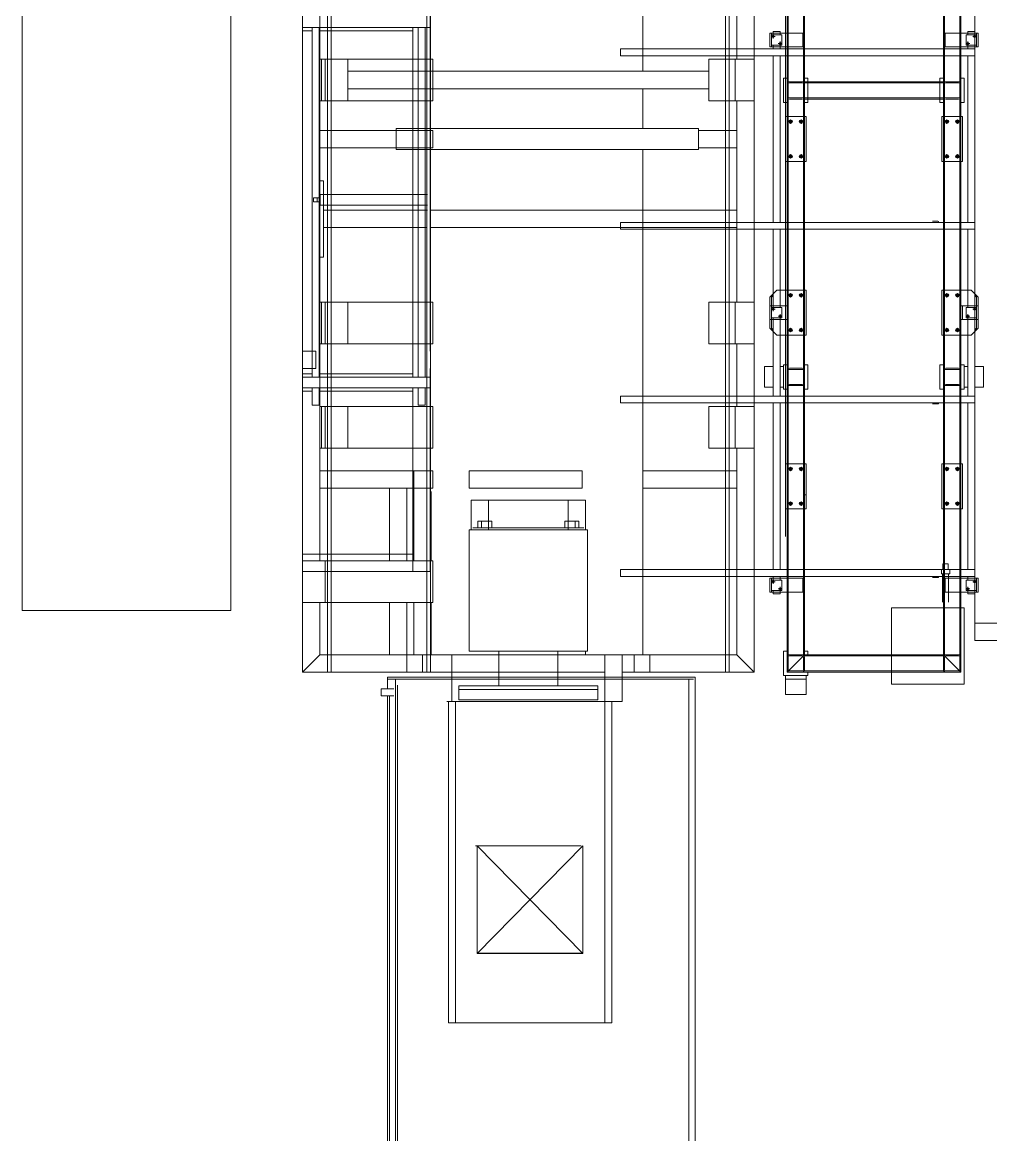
# Model space of a CAD drawing. Extents: x -59767 to 1106559, y -1290 to 1129522.
# Drawn here: x 116539 to 119327, y 278768 to 281971 of the extents above; entities that cross this region are included whole.
import ezdxf

# ---------------------------------------------------------------- set-up
doc = ezdxf.new("R2010")
doc.units = 0
doc.layers.add('중간선', color=5, linetype='CONTINUOUS', lineweight=9)

msp = doc.modelspace()

# ---------------------------------------------------------------- linework, layer by layer
at = {"layer": '중간선'}
for p, q in [((118736.2, 284490.6), (118736.2, 280490.6)), ((118744, 284331.8), (118744, 280103.2)), ((119237.6, 284331.8), (119237.6, 280103.2)), ((118787.6, 284288.2), (118787.6, 280146.8)), ((119194, 284288.2), (119194, 280146.8)), ((119280.8, 284300.5), (119280.8, 280190.5)), ((116539.1, 284277.8), (116539.1, 280277.8)), ((117139.1, 280277.8), (117139.1, 284277.8)), ((117345.8, 284275), (117345.8, 280100)), ((118645.8, 284275), (118645.8, 280100)), ((117417.8, 280100), (117417.8, 283955)), ((117427.8, 280100), (117427.8, 283955)), ((117703.8, 280100), (117703.8, 283955)), ((117713.8, 280100), (117713.8, 283955)), ((118563.8, 280100), (118563.8, 283955)), ((118573.8, 280100), (118573.8, 283955)), ((117395.8, 282495), (117395.8, 281295)), ((118790.8, 282510), (118790.8, 281700)), ((119190.8, 282510), (119190.8, 281700)), ((118325.8, 282365), (118325.8, 281830)), ((118790.8, 282315), (118790.8, 281895)), ((119190.8, 282315), (119190.8, 281895)), ((118740.8, 282270), (118740.8, 281940)), ((118740.8, 282270), (118740.8, 281940)), ((119240.8, 282270), (119240.8, 281940)), ((119240.8, 282270), (119240.8, 281940)), ((118595.8, 282145), (118595.8, 281865)), ((117713.7, 282011.3), (117713.7, 281023.8)), ((117713.7, 281956.3), (117345.8, 281956.3)), ((117373.7, 281946.3), (117345.8, 281946.3)), ((117373.7, 281956.3), (117373.7, 280948.8)), ((117393.7, 281956.3), (117393.7, 280948.8)), ((117663.7, 281946.3), (117393.7, 281946.3)), ((117663.7, 281956.3), (117663.7, 280948.8)), ((117678.7, 281956.3), (117678.7, 280948.8)), ((117698.7, 281956.3), (117698.7, 280948.8)), ((118700.8, 281945), (118700.8, 281935)), ((118720.8, 281945), (118700.8, 281945)), ((118720.8, 281945), (118720.8, 281935)), ((119260.8, 281945), (119260.8, 281935)), ((119280.8, 281945), (119260.8, 281945)), ((119280.8, 281945), (119280.8, 281935)), ((118690.8, 281940), (118690.8, 281900)), ((118790.8, 281940), (118690.8, 281940)), ((118695.2, 281930), (118706.4, 281930)), ((118695.8, 281940), (118695.8, 281900)), ((118695.8, 281940), (118700.8, 281940)), ((118725.8, 281935), (118695.8, 281935)), ((118700.8, 281935.6), (118700.8, 281924.4)), ((118715.2, 281910), (118726.4, 281910)), ((118720.8, 281940), (118785.8, 281940)), ((118720.8, 281915.6), (118720.8, 281904.4)), ((118725.8, 281935), (118725.8, 281905)), ((118740.8, 281940), (118740.8, 281900)), ((118785.8, 281900), (118785.8, 281940)), ((119190.8, 281940), (119290.8, 281940)), ((119195.8, 281900), (119195.8, 281940)), ((119260.8, 281940), (119195.8, 281940)), ((119240.8, 281940), (119240.8, 281900)), ((119266.4, 281910), (119255.2, 281910)), ((119285.8, 281935), (119255.8, 281935)), ((119255.8, 281935), (119255.8, 281905)), ((119260.8, 281915.6), (119260.8, 281904.4)), ((119286.4, 281930), (119275.2, 281930)), ((119285.8, 281940), (119280.8, 281940)), ((119280.8, 281935.6), (119280.8, 281924.4)), ((119285.8, 281900), (119285.8, 281940)), ((119290.8, 281940), (119290.8, 281900)), ((119280.8, 281895), (118260.8, 281895)), ((118260.8, 281895), (118260.8, 281875)), ((118790.8, 281900), (118690.8, 281900)), ((118725.8, 281905), (118695.8, 281905)), ((118695.8, 281900), (118700.8, 281900)), ((118700.8, 281905), (118700.8, 281895)), ((118720.8, 281905), (118720.8, 281895)), ((118720.8, 281900), (118785.8, 281900)), ((118740.8, 281900), (118740.8, 281895)), ((118740.8, 281900), (118740.8, 281700)), ((119190.8, 281900), (119290.8, 281900)), ((119260.8, 281900), (119195.8, 281900)), ((119240.8, 281900), (119240.8, 281895)), ((119240.8, 281900), (119240.8, 281700)), ((119285.8, 281905), (119255.8, 281905)), ((119260.8, 281905), (119260.8, 281895)), ((119280.8, 281905), (119280.8, 281895)), ((119285.8, 281900), (119280.8, 281900)), ((117395.8, 281865), (117475.8, 281865)), ((117400.8, 281865), (117400.8, 281745)), ((117410.8, 281865), (117720.8, 281865)), ((117410.8, 281865), (117410.8, 281745)), ((117475.8, 281865), (117475.8, 281745)), ((117720.8, 281865), (117720.8, 281745)), ((119280.8, 281875), (118260.8, 281875)), ((118515.8, 281865), (118515.8, 281745)), ((118645.8, 281865), (118515.8, 281865)), ((118590.8, 281865), (118590.8, 281745)), ((118700.8, 281875), (118700.8, 281395)), ((118720.8, 281875), (118720.8, 281395)), ((118740.8, 281875), (118740.8, 281700)), ((118790.8, 281875), (118790.8, 281700)), ((119190.8, 281875), (119190.8, 281700)), ((119240.8, 281875), (119240.8, 281700)), ((119260.8, 281875), (119260.8, 281395)), ((119280.8, 281875), (119280.8, 281395)), ((117475.8, 281830), (118515.8, 281830)), ((118730.8, 281810), (118730.8, 281740)), ((118740.8, 281810), (118730.8, 281810)), ((118784.4, 281800), (118747.2, 281800)), ((118784.4, 281796.8), (118747.2, 281796.8)), ((118787.6, 281756.4), (118787.6, 281793.6)), ((118800.8, 281810), (118790.8, 281810)), ((119190.8, 281800), (118790.8, 281800)), ((119190.8, 281796.8), (118790.8, 281796.8)), ((118800.8, 281810), (118800.8, 281740)), ((119180.8, 281810), (119180.8, 281740)), ((119190.8, 281810), (119180.8, 281810)), ((119194, 281756.4), (119194, 281793.6)), ((119197.2, 281800), (119234.4, 281800)), ((119197.2, 281796.8), (119234.4, 281796.8)), ((119250.8, 281810), (119240.8, 281810)), ((119250.8, 281810), (119250.8, 281740)), ((117475.8, 281780), (118515.8, 281780)), ((118325.8, 281780), (118325.8, 281665)), ((118784.4, 281753.2), (118747.2, 281753.2)), ((118784.4, 281750), (118747.2, 281750)), ((119190.8, 281753.2), (118790.8, 281753.2)), ((119190.8, 281750), (118790.8, 281750)), ((119197.2, 281753.2), (119234.4, 281753.2)), ((119197.2, 281750), (119234.4, 281750)), ((117395.8, 281745), (117475.8, 281745)), ((117410.8, 281745), (117720.8, 281745)), ((118645.8, 281745), (118515.8, 281745)), ((118595.8, 281745), (118595.8, 281295)), ((118740.8, 281740), (118730.8, 281740)), ((118800.8, 281740), (118790.8, 281740)), ((119190.8, 281740), (119180.8, 281740)), ((119250.8, 281740), (119240.8, 281740)), ((118735.8, 281700), (118735.8, 281570)), ((118795.8, 281700), (118735.8, 281700)), ((118795.8, 281700), (118735.8, 281700)), ((118735.8, 281700), (118735.8, 281570)), ((118740.8, 281700), (118740.8, 281570)), ((118740.8, 281695), (118740.8, 281575)), ((118750.8, 281680), (118750.8, 281690)), ((118780.8, 281680), (118780.8, 281690)), ((118790.8, 281700), (118790.8, 281570)), ((118795.8, 281700), (118795.8, 281695)), ((118795.8, 281700), (118795.8, 281570)), ((119245.8, 281700), (119185.8, 281700)), ((119185.8, 281700), (119185.8, 281695)), ((119185.8, 281700), (119185.8, 281570)), ((119185.8, 281700), (119245.8, 281700)), ((119190.8, 281700), (119190.8, 281570)), ((119200.8, 281680), (119200.8, 281690)), ((119230.8, 281680), (119230.8, 281690)), ((119240.8, 281700), (119240.8, 281570)), ((119240.8, 281695), (119240.8, 281575)), ((119245.8, 281700), (119245.8, 281570)), ((119245.8, 281700), (119245.8, 281570)), ((117395.8, 281660), (117615.8, 281660)), ((117395.8, 281610), (117395.8, 281660)), ((117395.8, 281660), (117720.8, 281660)), ((117615.8, 281665), (118485.8, 281665)), ((117615.8, 281665), (117615.8, 281605)), ((117720.8, 281660), (117720.8, 281610)), ((118485.8, 281665), (118485.8, 281605)), ((118485.8, 281660), (118595.8, 281660)), ((118745.8, 281685), (118755.8, 281685)), ((118785.8, 281685), (118775.8, 281685)), ((119195.8, 281685), (119205.8, 281685)), ((119235.8, 281685), (119225.8, 281685)), ((117395.8, 281610), (117615.8, 281610)), ((117720.8, 281610), (117395.8, 281610)), ((117615.8, 281605), (118485.8, 281605)), ((118325.8, 281605), (118325.8, 280150)), ((118485.8, 281610), (118595.8, 281610)), ((118750.8, 281590), (118750.8, 281580)), ((118780.8, 281590), (118780.8, 281580)), ((119200.8, 281590), (119200.8, 281580)), ((119230.8, 281590), (119230.8, 281580)), ((118795.8, 281570), (118735.8, 281570)), ((118795.8, 281570), (118735.8, 281570)), ((118740.8, 281570), (118740.8, 281395)), ((118740.8, 281570), (118740.8, 281200)), ((118745.8, 281585), (118755.8, 281585)), ((118785.8, 281585), (118775.8, 281585)), ((118790.8, 281570), (118790.8, 281395)), ((118790.8, 281570), (118790.8, 281200)), ((118795.8, 281575), (118795.8, 281570)), ((119185.8, 281575), (119185.8, 281570)), ((119245.8, 281570), (119185.8, 281570)), ((119185.8, 281570), (119245.8, 281570)), ((119190.8, 281570), (119190.8, 281395)), ((119190.8, 281570), (119190.8, 281200)), ((119195.8, 281585), (119205.8, 281585)), ((119235.8, 281585), (119225.8, 281585)), ((119240.8, 281570), (119240.8, 281395)), ((119240.8, 281570), (119240.8, 281200)), ((117395.8, 281515), (117405.8, 281515)), ((117405.8, 281515), (117405.8, 281295)), ((117396.8, 281466), (117377.8, 281466)), ((117377.8, 281466), (117377.8, 281454)), ((117387.8, 281466), (117387.8, 281454)), ((117705.8, 281475), (117396.8, 281475)), ((117396.8, 281475), (117396.8, 281445)), ((117396.8, 281454), (117377.8, 281454)), ((117705.8, 281445), (117396.8, 281445)), ((117405.8, 281430), (117705.8, 281430)), ((117715.8, 281430), (118325.8, 281430)), ((118325.8, 281430), (118595.8, 281430)), ((119158.8, 281398), (119174.8, 281398)), ((117405.8, 281380), (117703.8, 281380)), ((117715.8, 281380), (118325.8, 281380)), ((119280.8, 281395), (118260.8, 281395)), ((118260.8, 281395), (118260.8, 281375)), ((119280.8, 281375), (118260.8, 281375)), ((118325.8, 281380), (118595.8, 281380)), ((118700.8, 281375), (118700.8, 281150)), ((118720.8, 281375), (118720.8, 281150)), ((118740.8, 281375), (118740.8, 281200)), ((118790.8, 281375), (118790.8, 281200)), ((119176.8, 281396), (119176.8, 281395)), ((119190.8, 281375), (119190.8, 281200)), ((119240.8, 281375), (119240.8, 281200)), ((119260.8, 281375), (119260.8, 281150)), ((119280.8, 281375), (119280.8, 281150)), ((117395.8, 281295), (117395.8, 280420)), ((117395.8, 281295), (117405.8, 281295)), ((118595.8, 281295), (118595.8, 281165)), ((118690.8, 281180), (118710.8, 281200)), ((118690.8, 281180), (118690.8, 281090)), ((118700.8, 281185), (118695.8, 281180)), ((118695.8, 281180), (118695.8, 281090)), ((118795.8, 281200), (118710.8, 281200)), ((118720.8, 281200), (118795.8, 281200)), ((118740.8, 281200), (118740.8, 281070)), ((118740.8, 281195), (118740.8, 281075)), ((118745.8, 281185), (118755.8, 281185)), ((118750.8, 281180), (118750.8, 281190)), ((118785.8, 281185), (118775.8, 281185)), ((118780.8, 281180), (118780.8, 281190)), ((118790.8, 281200), (118790.8, 281070)), ((118795.8, 281200), (118795.8, 281195)), ((118795.8, 281200), (118795.8, 281070)), ((119260.8, 281200), (119185.8, 281200)), ((119185.8, 281200), (119185.8, 281195)), ((119185.8, 281200), (119270.8, 281200)), ((119185.8, 281200), (119185.8, 281070)), ((119190.8, 281200), (119190.8, 281070)), ((119195.8, 281185), (119205.8, 281185)), ((119200.8, 281180), (119200.8, 281190)), ((119235.8, 281185), (119225.8, 281185)), ((119230.8, 281180), (119230.8, 281190)), ((119240.8, 281200), (119240.8, 281070)), ((119240.8, 281195), (119240.8, 281075)), ((119290.8, 281180), (119270.8, 281200)), ((119280.8, 281185), (119285.8, 281180)), ((119285.8, 281090), (119285.8, 281180)), ((119290.8, 281180), (119290.8, 281090)), ((117395.8, 281165), (117475.8, 281165)), ((117400.8, 281165), (117400.8, 281045)), ((117410.8, 281165), (117720.8, 281165)), ((117410.8, 281165), (117410.8, 281045)), ((117475.8, 281165), (117475.8, 281045)), ((117720.8, 281165), (117720.8, 281045)), ((118515.8, 281165), (118515.8, 281045)), ((118645.8, 281165), (118515.8, 281165)), ((118590.8, 281165), (118590.8, 281045)), ((118690.8, 281155), (118740.8, 281155)), ((118695.2, 281145), (118706.4, 281145)), ((118725.8, 281150), (118695.8, 281150)), ((118700.8, 281150.6), (118700.8, 281139.4)), ((118725.8, 281150), (118725.8, 281120)), ((118735.8, 281155), (118735.8, 281115)), ((119290.8, 281155), (119240.8, 281155)), ((119245.8, 281155), (119245.8, 281115)), ((119255.8, 281150), (119255.8, 281120)), ((119285.8, 281150), (119255.8, 281150)), ((119286.4, 281145), (119275.2, 281145)), ((119280.8, 281150.6), (119280.8, 281139.4)), ((118690.8, 281115), (118740.8, 281115)), ((118725.8, 281120), (118695.8, 281120)), ((118700.8, 281120), (118700.8, 280895)), ((118715.2, 281125), (118726.4, 281125)), ((118720.8, 281130.6), (118720.8, 281119.4)), ((118720.8, 281120), (118720.8, 280895)), ((119290.8, 281115), (119240.8, 281115)), ((119266.4, 281125), (119255.2, 281125)), ((119285.8, 281120), (119255.8, 281120)), ((119260.8, 281130.6), (119260.8, 281119.4)), ((119260.8, 281120), (119260.8, 280895)), ((119280.8, 281120), (119280.8, 280895)), ((118690.8, 281090), (118710.8, 281070)), ((118695.8, 281090), (118700.8, 281085)), ((118745.8, 281085), (118755.8, 281085)), ((118750.8, 281090), (118750.8, 281080)), ((118785.8, 281085), (118775.8, 281085)), ((118780.8, 281090), (118780.8, 281080)), ((119195.8, 281085), (119205.8, 281085)), ((119200.8, 281090), (119200.8, 281080)), ((119235.8, 281085), (119225.8, 281085)), ((119230.8, 281090), (119230.8, 281080)), ((119290.8, 281090), (119270.8, 281070)), ((119285.8, 281090), (119280.8, 281085)), ((117395.8, 281045), (117475.8, 281045)), ((117410.8, 281045), (117720.8, 281045)), ((118645.8, 281045), (118515.8, 281045)), ((118595.8, 281045), (118595.8, 280865)), ((118795.8, 281070), (118710.8, 281070)), ((118720.8, 281070), (118795.8, 281070)), ((118740.8, 281070), (118740.8, 280895)), ((118740.8, 281070), (118740.8, 280700)), ((118790.8, 281070), (118790.8, 280895)), ((118790.8, 281070), (118790.8, 280700)), ((118795.8, 281075), (118795.8, 281070)), ((119185.8, 281075), (119185.8, 281070)), ((119260.8, 281070), (119185.8, 281070)), ((119185.8, 281070), (119270.8, 281070)), ((119190.8, 281070), (119190.8, 280895)), ((119190.8, 281070), (119190.8, 280700)), ((119240.8, 281070), (119240.8, 280895)), ((119240.8, 281070), (119240.8, 280700)), ((117345.8, 281023.8), (117383.7, 281023.8)), ((117383.7, 280973.8), (117383.7, 281023.8)), ((117703.7, 280973.8), (117703.7, 281023.8)), ((118730.8, 280985), (118740.8, 280985)), ((118730.8, 280915), (118730.8, 280985)), ((118790.8, 280985), (118800.8, 280985)), ((118800.8, 280915), (118800.8, 280985)), ((119190.8, 280985), (119180.8, 280985)), ((119180.8, 280985), (119180.8, 280915)), ((119250.8, 280985), (119240.8, 280985)), ((119250.8, 280985), (119250.8, 280915)), ((117345.8, 280973.8), (117383.7, 280973.8)), ((117373.7, 280958.8), (117345.8, 280958.8)), ((117713.7, 280948.8), (117345.8, 280948.8)), ((117663.7, 280958.8), (117393.7, 280958.8)), ((117713.7, 280973.8), (117713.7, 280390)), ((118675.8, 280980), (118700.8, 280980)), ((118675.8, 280920), (118675.8, 280980)), ((118720.8, 280980), (118730.8, 280980)), ((118720.8, 280920), (118720.8, 280980)), ((118784.4, 280975), (118747.2, 280975)), ((118784.4, 280971.8), (118747.2, 280971.8)), ((118787.6, 280931.4), (118787.6, 280968.6)), ((119194, 280931.4), (119194, 280968.6)), ((119197.2, 280975), (119234.4, 280975)), ((119197.2, 280971.8), (119234.4, 280971.8)), ((119260.8, 280980), (119250.8, 280980)), ((119260.8, 280980), (119260.8, 280920)), ((119305.8, 280980), (119280.8, 280980)), ((119305.8, 280980), (119305.8, 280920)), ((117713.7, 280918.8), (117345.8, 280918.8)), ((117373.7, 280918.8), (117373.7, 280868.8)), ((117393.7, 280918.8), (117393.7, 280868.8)), ((117663.7, 280918.8), (117663.7, 280390)), ((117678.7, 280918.8), (117678.7, 280868.8)), ((117698.7, 280918.8), (117698.7, 280868.8)), ((118675.8, 280920), (118700.8, 280920)), ((118720.8, 280920), (118730.8, 280920)), ((118784.4, 280928.2), (118747.2, 280928.2)), ((118784.4, 280925), (118747.2, 280925)), ((119197.2, 280928.2), (119234.4, 280928.2)), ((119197.2, 280925), (119234.4, 280925)), ((119260.8, 280920), (119250.8, 280920)), ((119305.8, 280920), (119280.8, 280920)), ((117373.7, 280908.8), (117345.8, 280908.8)), ((117663.7, 280908.8), (117393.7, 280908.8)), ((119280.8, 280895), (118260.8, 280895)), ((118260.8, 280895), (118260.8, 280875)), ((118730.8, 280915), (118740.8, 280915)), ((118790.8, 280915), (118800.8, 280915)), ((119190.8, 280915), (119180.8, 280915)), ((119250.8, 280915), (119240.8, 280915)), ((117393.7, 280868.8), (117373.7, 280868.8)), ((117395.8, 280865), (117475.8, 280865)), ((117400.8, 280865), (117400.8, 280745)), ((117410.8, 280865), (117720.8, 280865)), ((117410.8, 280865), (117410.8, 280745)), ((117475.8, 280865), (117475.8, 280745)), ((117698.7, 280868.8), (117678.7, 280868.8)), ((117720.8, 280865), (117720.8, 280745)), ((119280.8, 280875), (118260.8, 280875)), ((118515.8, 280865), (118515.8, 280745)), ((118645.8, 280865), (118515.8, 280865)), ((118590.8, 280865), (118590.8, 280745)), ((118700.8, 280875), (118700.8, 280395)), ((118720.8, 280875), (118720.8, 280395)), ((118740.8, 280875), (118740.8, 280700)), ((118790.8, 280875), (118790.8, 280700)), ((119158.8, 280872), (119174.8, 280872)), ((119176.8, 280874), (119176.8, 280875)), ((119190.8, 280875), (119190.8, 280700)), ((119240.8, 280875), (119240.8, 280700)), ((119260.8, 280875), (119260.8, 280395)), ((119280.8, 280875), (119280.8, 280395)), ((117395.8, 280745), (117720.8, 280745)), ((118645.8, 280745), (118515.8, 280745)), ((118595.8, 280745), (118595.8, 280150)), ((118735.8, 280700), (118735.8, 280570)), ((118795.8, 280700), (118735.8, 280700)), ((118795.8, 280700), (118735.8, 280700)), ((118735.8, 280700), (118735.8, 280570)), ((118740.8, 280700), (118740.8, 280570)), ((118740.8, 280695), (118740.8, 280575)), ((118790.8, 280700), (118790.8, 280570)), ((118795.8, 280700), (118795.8, 280695)), ((118795.8, 280700), (118795.8, 280570)), ((119245.8, 280700), (119185.8, 280700)), ((119185.8, 280700), (119185.8, 280695)), ((119185.8, 280700), (119245.8, 280700)), ((119185.8, 280700), (119185.8, 280570)), ((119190.8, 280700), (119190.8, 280570)), ((119240.8, 280700), (119240.8, 280570)), ((119240.8, 280695), (119240.8, 280575)), ((119245.8, 280700), (119245.8, 280570)), ((119245.8, 280700), (119245.8, 280570)), ((117395.8, 280680), (117665.8, 280680)), ((117395.8, 280630), (117395.8, 280680)), ((117395.8, 280680), (117720.8, 280680)), ((117665.8, 280680), (117665.8, 280420)), ((117720.8, 280680), (117720.8, 280630)), ((117825.8, 280630), (117825.8, 280680)), ((117825.8, 280680), (118150.8, 280680)), ((118150.8, 280680), (118150.8, 280630)), ((118325.8, 280680), (118595.8, 280680)), ((118745.8, 280685), (118755.8, 280685)), ((118750.8, 280680), (118750.8, 280690)), ((118785.8, 280685), (118775.8, 280685)), ((118780.8, 280680), (118780.8, 280690)), ((119195.8, 280685), (119205.8, 280685)), ((119200.8, 280680), (119200.8, 280690)), ((119235.8, 280685), (119225.8, 280685)), ((119230.8, 280680), (119230.8, 280690)), ((117395.8, 280630), (117645.8, 280630)), ((117720.8, 280630), (117395.8, 280630)), ((117595.8, 280630), (117595.8, 280420)), ((117645.8, 280630), (117645.8, 280420)), ((118150.8, 280630), (117825.8, 280630)), ((118325.8, 280630), (118595.8, 280630)), ((117715.8, 280620), (117715.8, 280420)), ((118790.8, 280610), (118795.8, 280610)), ((117830.8, 280595), (117830.8, 280510)), ((117830.8, 280595), (118160.8, 280595)), ((117880.8, 280510), (117880.8, 280595)), ((118110.8, 280595), (118110.8, 280510)), ((118160.8, 280595), (118160.8, 280510)), ((118795.8, 280570), (118735.8, 280570)), ((118795.8, 280570), (118735.8, 280570)), ((118740.8, 280570), (118740.8, 280395)), ((118740.8, 280570), (118740.8, 280370)), ((118745.8, 280585), (118755.8, 280585)), ((118750.8, 280590), (118750.8, 280580)), ((118785.8, 280585), (118775.8, 280585)), ((118780.8, 280590), (118780.8, 280580)), ((118790.8, 280570), (118790.8, 280395)), ((118790.8, 280570), (118790.8, 280150)), ((118795.8, 280575), (118795.8, 280570)), ((119185.8, 280575), (119185.8, 280570)), ((119245.8, 280570), (119185.8, 280570)), ((119185.8, 280570), (119245.8, 280570)), ((119190.8, 280570), (119190.8, 280395)), ((119190.8, 280570), (119190.8, 280285)), ((119195.8, 280585), (119205.8, 280585)), ((119200.8, 280590), (119200.8, 280580)), ((119235.8, 280585), (119225.8, 280585)), ((119230.8, 280590), (119230.8, 280580)), ((119240.8, 280570), (119240.8, 280395)), ((119240.8, 280570), (119240.8, 280370)), ((117890.8, 280535), (117850.8, 280535)), ((117850.8, 280535), (117850.8, 280515)), ((117860.8, 280535), (117860.8, 280515)), ((117890.8, 280535), (117890.8, 280515)), ((118140.8, 280535), (118100.8, 280535)), ((118100.8, 280535), (118100.8, 280515)), ((118110.8, 280535), (118110.8, 280515)), ((118130.8, 280535), (118130.8, 280515)), ((118140.8, 280535), (118140.8, 280515)), ((117825.8, 280366), (117825.8, 280510)), ((117825.8, 280510), (117825.8, 280160)), ((117825.8, 280510), (118165.8, 280510)), ((117835.8, 280510), (117825.8, 280510)), ((118155.8, 280515), (117835.8, 280515)), ((118165.8, 280510), (118155.8, 280510)), ((118165.8, 280366), (118165.8, 280510)), ((118165.8, 280510), (118165.8, 280160)), ((117663.7, 280440), (117345.8, 280440)), ((117345.8, 280420), (117720.8, 280420)), ((117410.8, 280420), (117720.8, 280420)), ((117410.8, 280420), (117410.8, 280300)), ((117720.8, 280420), (117720.8, 280300)), ((119188.8, 280412), (119188.8, 280395)), ((119204.8, 280412), (119188.8, 280412)), ((119204.8, 280412), (119204.8, 280395)), ((117713.7, 280390), (117345.8, 280390)), ((119280.8, 280395), (118260.8, 280395)), ((118260.8, 280395), (118260.8, 280375)), ((119280.8, 280375), (118260.8, 280375)), ((118700.8, 280375), (118700.8, 280365)), ((118720.8, 280375), (118720.8, 280365)), ((118740.8, 280375), (118740.8, 280370)), ((118790.8, 280375), (118790.8, 280150)), ((119158.8, 280372), (119174.8, 280372)), ((119176.8, 280374), (119176.8, 280375)), ((119208.8, 280395), (119184.8, 280395)), ((119184.8, 280395), (119184.8, 280383)), ((119208.8, 280383), (119184.8, 280383)), ((119188.2, 280383), (119188.2, 280301)), ((119190.8, 280375), (119190.8, 280285)), ((119205.5, 280383), (119205.5, 280301)), ((119208.8, 280395), (119208.8, 280383)), ((119240.8, 280375), (119240.8, 280370)), ((119260.8, 280375), (119260.8, 280365)), ((119280.8, 280375), (119280.8, 280365)), ((117825.8, 280160), (117825.8, 280354)), ((118165.8, 280160), (118165.8, 280354)), ((118790.8, 280370), (118690.8, 280370)), ((118690.8, 280370), (118690.8, 280330)), ((118695.2, 280360), (118706.4, 280360)), ((118695.8, 280370), (118695.8, 280330)), ((118695.8, 280370), (118700.8, 280370)), ((118725.8, 280365), (118695.8, 280365)), ((118700.8, 280365.6), (118700.8, 280354.4)), ((118715.2, 280340), (118726.4, 280340)), ((118720.8, 280370), (118785.8, 280370)), ((118720.8, 280345.6), (118720.8, 280334.4)), ((118725.8, 280365), (118725.8, 280335)), ((118740.8, 280370), (118740.8, 280330)), ((118785.8, 280330), (118785.8, 280370)), ((119190.8, 280370), (119290.8, 280370)), ((119260.8, 280370), (119195.8, 280370)), ((119195.8, 280330), (119195.8, 280370)), ((119240.8, 280370), (119240.8, 280330)), ((119266.4, 280340), (119255.2, 280340)), ((119285.8, 280365), (119255.8, 280365)), ((119255.8, 280365), (119255.8, 280335)), ((119260.8, 280345.6), (119260.8, 280334.4)), ((119286.4, 280360), (119275.2, 280360)), ((119285.8, 280370), (119280.8, 280370)), ((119280.8, 280365.6), (119280.8, 280354.4)), ((119285.8, 280330), (119285.8, 280370)), ((119290.8, 280370), (119290.8, 280330)), ((118790.8, 280330), (118690.8, 280330)), ((118725.8, 280335), (118695.8, 280335)), ((118695.8, 280330), (118700.8, 280330)), ((118700.8, 280335), (118700.8, 280325)), ((118720.8, 280325), (118700.8, 280325)), ((118720.8, 280335), (118720.8, 280325)), ((118720.8, 280330), (118785.8, 280330)), ((118740.8, 280330), (118740.8, 280100)), ((118740.8, 280330), (118740.8, 280100)), ((119190.8, 280330), (119290.8, 280330)), ((119260.8, 280330), (119195.8, 280330)), ((119240.8, 280330), (119240.8, 280285)), ((119240.8, 280330), (119240.8, 280285)), ((119285.8, 280335), (119255.8, 280335)), ((119260.8, 280335), (119260.8, 280325)), ((119280.8, 280325), (119260.8, 280325)), ((119280.8, 280335), (119280.8, 280325)), ((119285.8, 280330), (119280.8, 280330)), ((116539.1, 280277.8), (117139.1, 280277.8)), ((117345.8, 280300), (117720.8, 280300)), ((117395.8, 280300), (117395.8, 280150)), ((117410.8, 280300), (117720.8, 280300)), ((117595.8, 280300), (117595.8, 280150)), ((117645.8, 280300), (117645.8, 280150)), ((117665.8, 280300), (117665.8, 280150)), ((117715.8, 280300), (117715.8, 280150)), ((119040.8, 280065), (119040.8, 280285)), ((119250.8, 280285), (119040.8, 280285)), ((119190.8, 280285), (119190.8, 280150)), ((119240.8, 280285), (119240.8, 280100)), ((119250.8, 280065), (119250.8, 280285)), ((119280.8, 280240.5), (121887.6, 280240.5)), ((119280.8, 280190.5), (121909.7, 280190.5)), ((117395.8, 280150), (117345.8, 280100)), ((117395.8, 280150), (118595.8, 280150)), ((117645.8, 280150), (117645.8, 280100)), ((117690.8, 280150), (117690.8, 280100)), ((117775.8, 280150), (117775.8, 280015)), ((117825.8, 280160), (118165.8, 280160)), ((118080.8, 280160), (117910.8, 280160)), ((117910.8, 280160), (117910.8, 280060)), ((118080.8, 280160), (118080.8, 280060)), ((118165.8, 280160), (118160.8, 280160)), ((118160.8, 280160), (118160.8, 280150)), ((118215.8, 280150), (118215.8, 280015)), ((118265.8, 280150), (118265.8, 280015)), ((118300.8, 280150), (118300.8, 280100)), ((118345.8, 280150), (118345.8, 280100)), ((118595.8, 280150), (118645.8, 280100)), ((118730.8, 280160), (118730.8, 280090)), ((118740.8, 280160), (118730.8, 280160)), ((118790.8, 280150), (118740.8, 280100)), ((118790.8, 280150), (118740.8, 280100)), ((118784.4, 280150), (118747.2, 280150)), ((118800.8, 280160), (118790.8, 280160)), ((119040.8, 280150), (118790.8, 280150)), ((119040.8, 280150), (118790.8, 280150)), ((118800.8, 280160), (118800.8, 280150)), ((119190.8, 280150), (119040.8, 280150)), ((119190.8, 280150), (119240.8, 280100)), ((119197.2, 280150), (119234.4, 280150)), ((118784.4, 280146.8), (118747.2, 280146.8)), ((119194, 280146.8), (118787.6, 280146.8)), ((118787.6, 280106.4), (118787.6, 280143.6)), ((118790.8, 280106.4), (118790.8, 280143.6)), ((119190.8, 280106.4), (119190.8, 280143.6)), ((119194, 280106.4), (119194, 280143.6)), ((119197.2, 280146.8), (119234.4, 280146.8)), ((117345.8, 280100), (117775.8, 280100)), ((117427.8, 280100), (117417.8, 280100)), ((117590.8, 280085), (118475.8, 280085)), ((117590.8, 280085), (117590.8, 280052)), ((117713.8, 280100), (117703.8, 280100)), ((117775.8, 280100), (118215.8, 280100)), ((118265.8, 280100), (118645.8, 280100)), ((118287.8, 280100), (118277.8, 280100)), ((118475.8, 280085), (118475.8, 278435)), ((118573.8, 280100), (118563.8, 280100)), ((118800.8, 280090), (118730.8, 280090)), ((118735.8, 280090), (118735.8, 280035)), ((119040.8, 280100), (118740.8, 280100)), ((119040.8, 280100), (118740.8, 280100)), ((119237.6, 280103.2), (118744, 280103.2)), ((118795.8, 280090), (118795.8, 280035)), ((118800.8, 280100), (118800.8, 280090)), ((119240.8, 280100), (119040.8, 280100)), ((117608.8, 280052), (117571.8, 280052)), ((117571.8, 280052), (117571.8, 280032)), ((117590.8, 280080), (118470.8, 280080)), ((117613.8, 280080), (117613.8, 278440)), ((117618.8, 280062), (117618.8, 278440)), ((118195.8, 280060), (117795.8, 280060)), ((117795.8, 280060), (117795.8, 280020)), ((118195.8, 280060), (118195.8, 280020)), ((118457.8, 280080), (118457.8, 278440)), ((118795.8, 280080), (118735.8, 280080)), ((119250.8, 280065), (119040.8, 280065)), ((117608.8, 280032), (117571.8, 280032)), ((117590.8, 280032), (117590.8, 278435)), ((117595.8, 280032), (117595.8, 278440)), ((118195.8, 280050), (117795.8, 280050)), ((118195.8, 280020), (117795.8, 280020)), ((118795.8, 280035), (118735.8, 280035)), ((117760.8, 280015), (118265.8, 280015)), ((117765.8, 280015), (117765.8, 279090)), ((117785.8, 280015), (117785.8, 279090)), ((118230.8, 280015), (118210.8, 280015)), ((118215.8, 280015), (118215.8, 279090)), ((118235.8, 280015), (118235.8, 279090)), ((117843.8, 279600), (118147.8, 279600)), ((117843.8, 279599.8), (118147.8, 279599.8)), ((117848.8, 279600), (117848.8, 279290)), ((118152.8, 279600), (117848.8, 279290)), ((117848.8, 279600), (118152.8, 279290)), ((117849, 279600), (117849, 279290)), ((118152.6, 279600), (118152.6, 279290)), ((118152.8, 279600), (118152.8, 279290)), ((117848.8, 279290.2), (118152.8, 279290.2)), ((117848.8, 279290), (118152.8, 279290)), ((117765.8, 279090), (118235.8, 279090))]:
    msp.add_line(p, q, dxfattribs=at)
for centre, radius in [((118700.8, 281930), 3), ((118720.8, 281910), 3), ((119260.8, 281910), 3), ((119280.8, 281930), 3), ((118750.8, 281685), 3), ((118750.8, 281685), 2.46), ((118780.8, 281685), 3), ((118780.8, 281685), 2.46), ((119200.8, 281685), 3), ((119200.8, 281685), 2.46), ((119230.8, 281685), 3), ((119230.8, 281685), 2.46), ((118750.8, 281585), 3), ((118750.8, 281585), 2.46), ((118780.8, 281585), 3), ((118780.8, 281585), 2.46), ((119200.8, 281585), 3), ((119200.8, 281585), 2.46), ((119230.8, 281585), 3), ((119230.8, 281585), 2.46), ((118750.8, 281185), 3), ((118750.8, 281185), 2.46), ((118780.8, 281185), 3), ((118780.8, 281185), 2.46), ((119200.8, 281185), 3), ((119200.8, 281185), 2.46), ((119230.8, 281185), 3), ((119230.8, 281185), 2.46), ((118700.8, 281145), 3), ((119280.8, 281145), 3), ((118720.8, 281125), 3), ((119260.8, 281125), 3), ((118750.8, 281085), 3), ((118750.8, 281085), 2.46), ((118780.8, 281085), 3), ((118780.8, 281085), 2.46), ((119200.8, 281085), 3), ((119200.8, 281085), 2.46), ((119230.8, 281085), 3), ((119230.8, 281085), 2.46), ((118750.8, 280685), 3), ((118750.8, 280685), 2.46), ((118780.8, 280685), 3), ((118780.8, 280685), 2.46), ((119200.8, 280685), 3), ((119200.8, 280685), 2.46), ((119230.8, 280685), 3), ((119230.8, 280685), 2.46), ((118750.8, 280585), 3), ((118750.8, 280585), 2.46), ((118780.8, 280585), 3), ((118780.8, 280585), 2.46), ((119200.8, 280585), 3), ((119200.8, 280585), 2.46), ((119230.8, 280585), 3), ((119230.8, 280585), 2.46), ((118700.8, 280360), 3), ((118720.8, 280340), 3), ((119260.8, 280340), 3), ((119280.8, 280360), 3)]:
    msp.add_circle(centre, radius, dxfattribs=at)
for centre, radius, start, end in [((118747.2, 281793.6), 6.4, 90, 180), ((118747.2, 281793.6), 3.2, 90, 180), ((118784.4, 281793.6), 6.4, 0, 90), ((118784.4, 281793.6), 3.2, 0, 90), ((119197.2, 281793.6), 6.4, 90, 180), ((119197.2, 281793.6), 3.2, 90, 180), ((119234.4, 281793.6), 6.4, 0, 90), ((119234.4, 281793.6), 3.2, 0, 90), ((118747.2, 281756.4), 6.4, 180, 270), ((118747.2, 281756.4), 3.2, 180, 270), ((118784.4, 281756.4), 6.4, 270, 0), ((118784.4, 281756.4), 3.2, 270, 0), ((119197.2, 281756.4), 6.4, 180, 270), ((119197.2, 281756.4), 3.2, 180, 270), ((119234.4, 281756.4), 3.2, 270, 0), ((119234.4, 281756.4), 6.4, 270, 0), ((118750.8, 281685), 5, 90, 270), ((118750.8, 281685), 5, 270, 90), ((118780.8, 281685), 5, 90, 270), ((118780.8, 281685), 5, 270, 90), ((119200.8, 281685), 5, 90, 270), ((119200.8, 281685), 5, 270, 90), ((119230.8, 281685), 5, 90, 270), ((119230.8, 281685), 5, 270, 90), ((118750.8, 281585), 5, 90, 270), ((118750.8, 281585), 5, 270, 90), ((118780.8, 281585), 5, 90, 270), ((118780.8, 281585), 5, 270, 90), ((119200.8, 281585), 5, 90, 270), ((119200.8, 281585), 5, 270, 90), ((119230.8, 281585), 5, 90, 270), ((119230.8, 281585), 5, 270, 90), ((119174.8, 281396), 2, 0, 90), ((118750.8, 281185), 5, 90, 270), ((118750.8, 281185), 5, 270, 90), ((118780.8, 281185), 5, 90, 270), ((118780.8, 281185), 5, 270, 90), ((119200.8, 281185), 5, 90, 270), ((119200.8, 281185), 5, 270, 90), ((119230.8, 281185), 5, 90, 270), ((119230.8, 281185), 5, 270, 90), ((118750.8, 281085), 5, 90, 270), ((118750.8, 281085), 5, 270, 90), ((118780.8, 281085), 5, 90, 270), ((118780.8, 281085), 5, 270, 90), ((119200.8, 281085), 5, 90, 270), ((119200.8, 281085), 5, 270, 90), ((119230.8, 281085), 5, 90, 270), ((119230.8, 281085), 5, 270, 90), ((118747.2, 280968.6), 6.4, 90, 180), ((118747.2, 280968.6), 3.2, 90, 180), ((118784.4, 280968.6), 6.4, 0, 90), ((118784.4, 280968.6), 3.2, 0, 90), ((119197.2, 280968.6), 6.4, 90, 180), ((119197.2, 280968.6), 3.2, 90, 180), ((119234.4, 280968.6), 6.4, 0, 90), ((119234.4, 280968.6), 3.2, 0, 90), ((118747.2, 280931.4), 6.4, 180, 270), ((118747.2, 280931.4), 3.2, 180, 270), ((118784.4, 280931.4), 6.4, 270, 0), ((118784.4, 280931.4), 3.2, 270, 0), ((119197.2, 280931.4), 6.4, 180, 270), ((119197.2, 280931.4), 3.2, 180, 270), ((119234.4, 280931.4), 3.2, 270, 0), ((119234.4, 280931.4), 6.4, 270, 0), ((119174.8, 280874), 2, 270, 0), ((118750.8, 280685), 5, 90, 270), ((118750.8, 280685), 5, 270, 90), ((118780.8, 280685), 5, 90, 270), ((118780.8, 280685), 5, 270, 90), ((119200.8, 280685), 5, 90, 270), ((119200.8, 280685), 5, 270, 90), ((119230.8, 280685), 5, 90, 270), ((119230.8, 280685), 5, 270, 90), ((118750.8, 280585), 5, 90, 270), ((118750.8, 280585), 5, 270, 90), ((118780.8, 280585), 5, 90, 270), ((118780.8, 280585), 5, 270, 90), ((119200.8, 280585), 5, 90, 270), ((119200.8, 280585), 5, 270, 90), ((119230.8, 280585), 5, 90, 270), ((119230.8, 280585), 5, 270, 90), ((119174.8, 280374), 2, 270, 0), ((118747.2, 280143.6), 6.4, 90, 180), ((118784.4, 280143.6), 6.4, 0, 90), ((119197.2, 280143.6), 6.4, 90, 180), ((119234.4, 280143.6), 6.4, 0, 90), ((118747.2, 280143.6), 3.2, 90, 180), ((118784.4, 280143.6), 3.2, 0, 90), ((119197.2, 280143.6), 3.2, 90, 180), ((119234.4, 280143.6), 3.2, 0, 90), ((118747.2, 280106.4), 6.4, 180, 270), ((118747.2, 280106.4), 3.2, 180, 270), ((118784.4, 280106.4), 6.4, 270, 0), ((118784.4, 280106.4), 3.2, 270, 0), ((119197.2, 280106.4), 6.4, 180, 270), ((119197.2, 280106.4), 3.2, 180, 270), ((119234.4, 280106.4), 6.4, 270, 0), ((119234.4, 280106.4), 3.2, 270, 0)]:
    msp.add_arc(centre, radius, start, end, dxfattribs=at)

doc.saveas('drawing.dxf')
